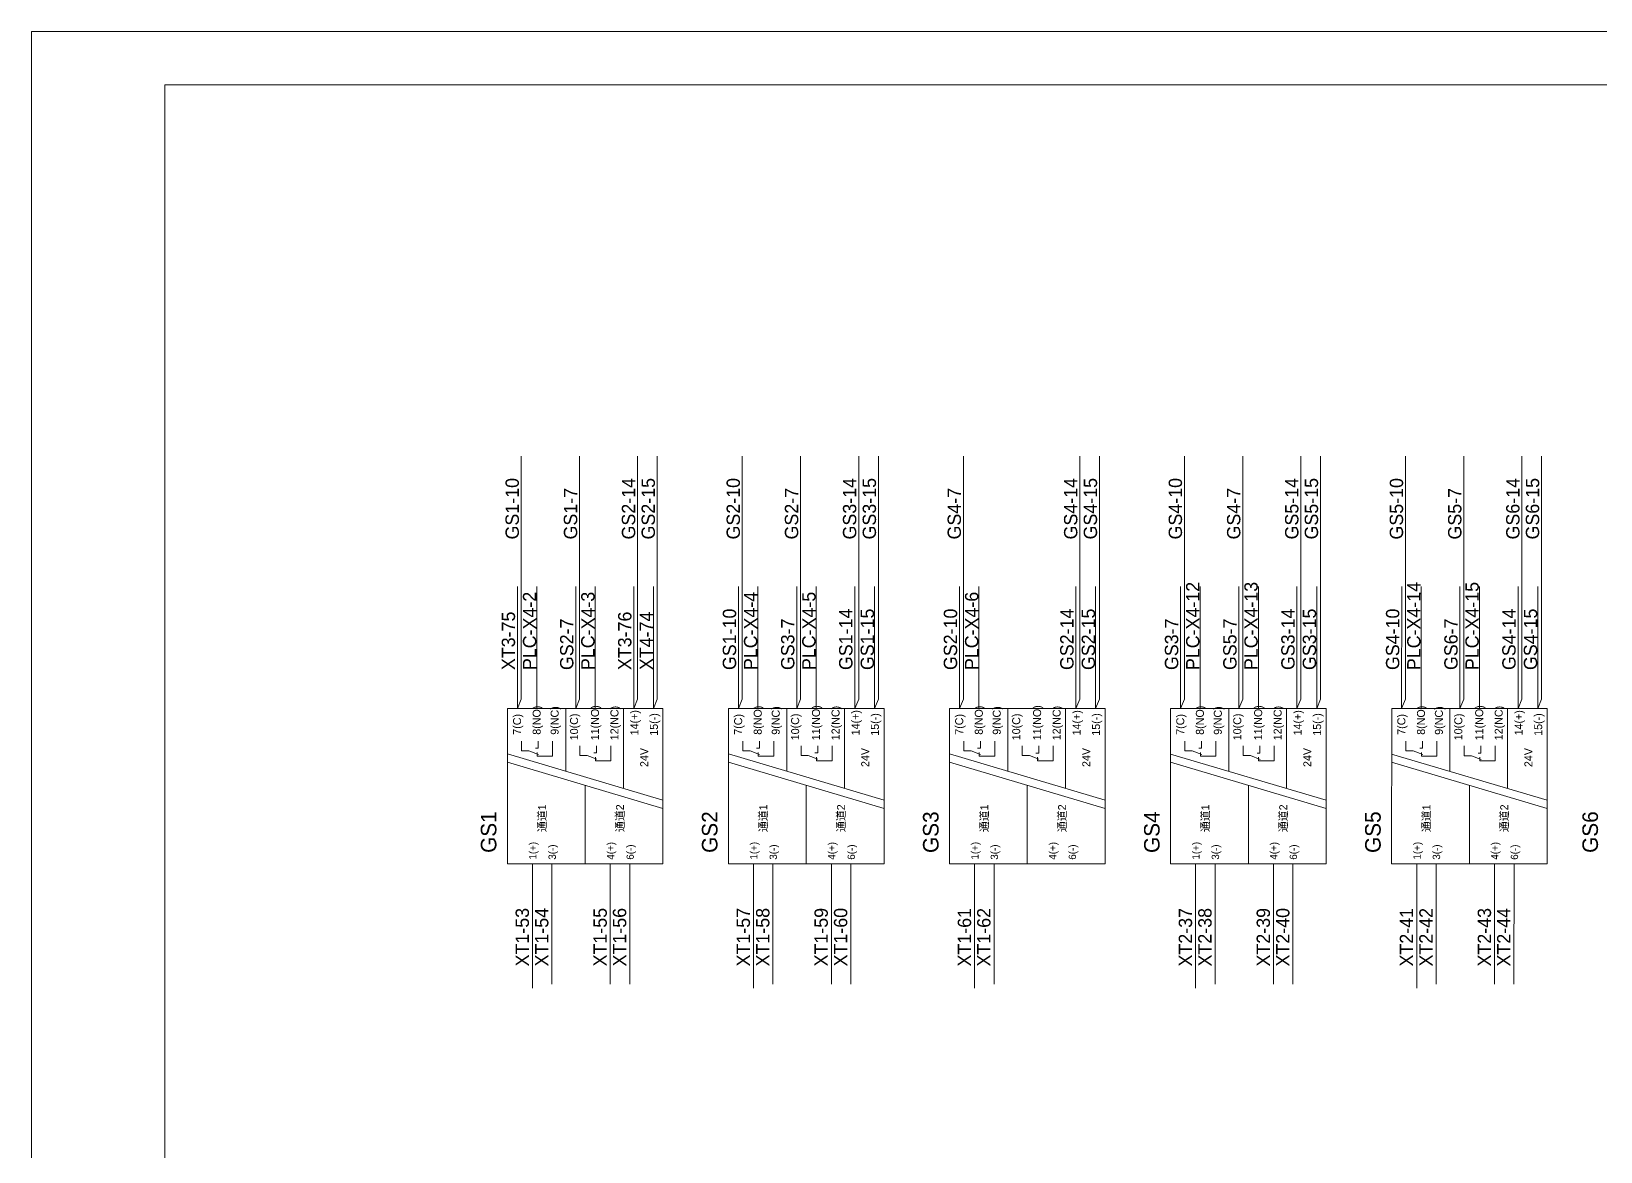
# Model space of a CAD drawing. Header units: millimetres. Extents: x 32626 to 72822, y 60047 to 123188.
# Drawn here: x 38301 to 40654, y 66081 to 67761 of the extents above; entities that cross this region are included whole.
import ezdxf
from ezdxf.enums import TextEntityAlignment as Align

# ---------------------------------------------------------------- set-up
doc = ezdxf.new("R2010")
doc.units = ezdxf.units.MM
doc.header["$LTSCALE"] = 10
for name, color, linetype, lineweight in [('1轮廓实线层', 7, 'Continuous', 18), ('2细线层', 4, 'Continuous', 18), ('图框层', 7, 'Continuous', 18)]:
    doc.layers.add(name, color=color, linetype=linetype, lineweight=lineweight)
doc.styles.add('样式 1', font='SIMYOU.TTF', dxfattribs={"width": 0.75})

msp = doc.modelspace()

# ---------------------------------------------------------------- linework, layer by layer
at = {"layer": '1轮廓实线层'}
for p, q in [((39035.3, 67123.7), (39035.3, 66759.3)), ((39122.8, 67123.7), (39122.8, 66759.3)), ((39209.9, 67123.7), (39209.9, 66759.3)), ((39239.5, 67123.7), (39239.5, 66759.3)), ((39366.9, 67123.7), (39366.9, 66759.3)), ((39366.9, 67123.7), (39366.9, 66759.3)), ((39454.4, 67123.7), (39454.4, 66759.3)), ((39541.5, 67123.7), (39541.5, 66759.3)), ((39571, 67123.7), (39571, 66759.3)), ((39698.5, 67123.7), (39698.5, 66759.3)), ((39698.5, 67123.7), (39698.5, 66759.3)), ((39873, 67123.7), (39873, 66759.2)), ((39902.6, 67123.7), (39902.6, 66759.2)), ((40030.1, 67123.7), (40030.1, 66759.2)), ((40030.1, 67123.7), (40030.1, 66759.2)), ((40117.6, 67123.7), (40117.6, 66759.2)), ((40204.6, 67123.7), (40204.6, 66759.3)), ((40234.2, 67123.7), (40234.2, 66759.3)), ((40361.7, 67123.7), (40361.7, 66759.2)), ((40361.7, 67123.6), (40361.7, 66759.2)), ((40449.1, 67123.6), (40449.1, 66759.2)), ((40536.2, 67123.7), (40536.2, 66759.3)), ((40565.8, 67123.7), (40565.8, 66759.3)), ((39029.6, 66745.3), (39029.6, 66927.8)), ((39058.8, 66745.3), (39058.8, 66927.8)), ((39117.1, 66745.3), (39117.1, 66927.8)), ((39146.3, 66745.3), (39146.3, 66927.8)), ((39204.2, 66745.3), (39204.2, 66927.8)), ((39233.7, 66745.3), (39233.7, 66927.8)), ((39361.2, 66745.3), (39361.2, 66927.8)), ((39390.4, 66745.3), (39390.4, 66927.8)), ((39448.7, 66745.3), (39448.7, 66927.8)), ((39477.8, 66745.3), (39477.8, 66927.8)), ((39535.7, 66745.3), (39535.8, 66927.8)), ((39565.3, 66745.3), (39565.3, 66927.8)), ((39692.8, 66745.3), (39692.8, 66927.8)), ((39721.9, 66745.2), (39721.9, 66927.8)), ((39867.3, 66745.2), (39867.3, 66927.8)), ((39896.9, 66745.2), (39896.9, 66927.8)), ((40024.4, 66745.2), (40024.4, 66927.8)), ((40053.5, 66745.2), (40053.5, 66927.8)), ((40111.8, 66745.2), (40111.9, 66927.8)), ((40141, 66745.2), (40141, 66927.8)), ((40198.9, 66745.3), (40198.9, 66927.8)), ((40228.5, 66745.3), (40228.5, 66927.8)), ((40355.9, 66745.2), (40356, 66927.8)), ((40385.1, 66745.2), (40385.1, 66927.8)), ((40443.4, 66745.2), (40443.4, 66927.8)), ((40472.6, 66745.2), (40472.6, 66927.8)), ((40530.5, 66745.3), (40530.5, 66927.8)), ((40560.1, 66745.3), (40560.1, 66927.8)), ((39035.3, 66759.3), (39029.6, 66745.3)), ((39122.8, 66759.3), (39117.1, 66745.3)), ((39209.9, 66759.3), (39204.2, 66745.3)), ((39239.5, 66759.3), (39233.7, 66745.3)), ((39366.9, 66759.3), (39361.2, 66745.3)), ((39454.4, 66759.3), (39448.7, 66745.3)), ((39541.5, 66759.3), (39535.7, 66745.3)), ((39571, 66759.3), (39565.3, 66745.3)), ((39698.5, 66759.3), (39692.8, 66745.3)), ((39873, 66759.2), (39867.3, 66745.2)), ((39902.6, 66759.2), (39896.9, 66745.2)), ((40030.1, 66759.2), (40024.4, 66745.2)), ((40117.6, 66759.2), (40111.8, 66745.2)), ((40204.6, 66759.3), (40198.9, 66745.3)), ((40234.2, 66759.3), (40228.5, 66745.3)), ((40361.7, 66759.2), (40355.9, 66745.2)), ((40449.1, 66759.2), (40443.4, 66745.2)), ((40536.2, 66759.3), (40530.5, 66745.3)), ((40565.8, 66759.3), (40560.1, 66745.3)), ((39014.6, 66745.3), (39014.6, 66512)), ((39014.6, 66745.3), (39247.9, 66745.3)), ((39102.1, 66650.9), (39102.1, 66745.3)), ((39188.6, 66625.1), (39188.6, 66745.3)), ((39247.9, 66745.3), (39247.9, 66512)), ((39346.2, 66745.3), (39346.2, 66512)), ((39346.2, 66745.3), (39579.5, 66745.3)), ((39433.6, 66650.9), (39433.7, 66745.3)), ((39520.2, 66625.1), (39520.2, 66745.3)), ((39579.5, 66745.3), (39579.5, 66512)), ((39677.8, 66745.2), (39677.8, 66512)), ((39677.8, 66745.2), (39911.1, 66745.2)), ((39765.2, 66650.8), (39765.2, 66745.2)), ((39851.7, 66625.1), (39851.7, 66745.2)), ((39911.1, 66745.2), (39911.1, 66512)), ((40009.4, 66745.2), (40009.4, 66512)), ((40009.4, 66745.2), (40242.6, 66745.2)), ((40096.8, 66650.8), (40096.8, 66745.2)), ((40183.3, 66625.1), (40183.3, 66745.2)), ((40242.6, 66745.2), (40242.6, 66511.9)), ((40341, 66745.2), (40340.9, 66511.9)), ((40341, 66745.2), (40574.2, 66745.2)), ((40428.4, 66650.8), (40428.4, 66745.2)), ((40514.9, 66625.1), (40514.9, 66745.2)), ((40574.2, 66745.2), (40574.2, 66511.9)), ((39036, 66696.1), (39036, 66681.5)), ((39056.7, 66685.5), (39060.9, 66685.5)), ((39060.9, 66685.5), (39060.9, 66696.1)), ((39082.4, 66696.1), (39082.4, 66673.8)), ((39123.5, 66689), (39123.5, 66674.4)), ((39148.4, 66678.4), (39148.4, 66689)), ((39169.9, 66689), (39169.9, 66666.7)), ((39169.9, 66689), (39169.9, 66666.7)), ((39367.6, 66696.1), (39367.6, 66681.5)), ((39388.3, 66685.5), (39392.5, 66685.5)), ((39392.5, 66685.5), (39392.5, 66696.1)), ((39414, 66696.1), (39414, 66673.8)), ((39455, 66689), (39455, 66674.4)), ((39480, 66678.4), (39480, 66689)), ((39501.5, 66689), (39501.5, 66666.7)), ((39501.5, 66689), (39501.5, 66666.7)), ((39699.1, 66696), (39699.1, 66681.5)), ((39719.9, 66685.4), (39724.1, 66685.4)), ((39724.1, 66685.4), (39724.1, 66696)), ((39745.6, 66696), (39745.6, 66673.8)), ((39786.6, 66688.9), (39786.6, 66674.4)), ((39811.6, 66678.3), (39811.6, 66688.9)), ((39833.1, 66688.9), (39833.1, 66666.7)), ((39833.1, 66688.9), (39833.1, 66666.7)), ((40030.7, 66696), (40030.7, 66681.5)), ((40051.5, 66685.4), (40055.7, 66685.4)), ((40055.7, 66685.4), (40055.7, 66696)), ((40077.2, 66696), (40077.2, 66673.7)), ((40118.2, 66688.9), (40118.2, 66674.4)), ((40143.2, 66678.3), (40143.2, 66688.9)), ((40164.7, 66688.9), (40164.7, 66666.6)), ((40164.7, 66688.9), (40164.7, 66666.6)), ((40362.3, 66696), (40362.3, 66681.4)), ((40383.1, 66685.4), (40387.3, 66685.4)), ((40387.3, 66685.4), (40387.3, 66696)), ((40408.8, 66696), (40408.8, 66673.7)), ((40449.8, 66688.9), (40449.8, 66674.3)), ((40474.8, 66678.3), (40474.8, 66688.9)), ((40496.2, 66688.9), (40496.2, 66666.6)), ((40496.2, 66688.9), (40496.2, 66666.6)), ((39014.6, 66676.9), (39247.9, 66607.5)), ((39014.6, 66664.5), (39247.9, 66595.1)), ((39036, 66681.5), (39046.9, 66681.5)), ((39046.9, 66681.5), (39061.2, 66676)), ((39059.2, 66673.8), (39059.2, 66679.1)), ((39082.4, 66673.8), (39059.2, 66673.8)), ((39082.4, 66673.8), (39073.3, 66673.8)), ((39123.5, 66674.4), (39134.4, 66674.4)), ((39134.4, 66674.4), (39148.7, 66668.9)), ((39144.2, 66678.4), (39148.4, 66678.4)), ((39146.7, 66666.7), (39146.7, 66672)), ((39169.9, 66666.7), (39146.7, 66666.7)), ((39169.9, 66666.7), (39160.8, 66666.7)), ((39346.2, 66676.9), (39579.5, 66607.5)), ((39346.2, 66664.5), (39579.5, 66595.1)), ((39367.6, 66681.5), (39378.5, 66681.5)), ((39378.5, 66681.5), (39392.8, 66676)), ((39390.8, 66673.8), (39390.8, 66679.1)), ((39414, 66673.8), (39390.8, 66673.8)), ((39414, 66673.8), (39404.9, 66673.8)), ((39455, 66674.4), (39465.9, 66674.4)), ((39465.9, 66674.4), (39480.3, 66668.9)), ((39475.8, 66678.4), (39480, 66678.4)), ((39478.3, 66666.7), (39478.3, 66672)), ((39501.5, 66666.7), (39478.3, 66666.7)), ((39501.5, 66666.7), (39492.4, 66666.7)), ((39677.8, 66676.9), (39911.1, 66607.5)), ((39677.8, 66664.5), (39911.1, 66595.1)), ((39699.1, 66681.5), (39710, 66681.5)), ((39710, 66681.5), (39724.4, 66676)), ((39722.4, 66673.8), (39722.4, 66679.1)), ((39745.6, 66673.8), (39722.4, 66673.8)), ((39745.6, 66673.8), (39736.5, 66673.8)), ((39786.6, 66674.4), (39797.5, 66674.4)), ((39797.5, 66674.4), (39811.9, 66668.9)), ((39807.4, 66678.3), (39811.6, 66678.3)), ((39809.9, 66666.7), (39809.9, 66672)), ((39833.1, 66666.7), (39809.9, 66666.7)), ((39833.1, 66666.7), (39824, 66666.7)), ((40009.4, 66676.8), (40242.6, 66607.4)), ((40009.4, 66664.5), (40242.6, 66595.1)), ((40030.7, 66681.5), (40041.6, 66681.5)), ((40041.6, 66681.5), (40056, 66675.9)), ((40054, 66673.7), (40054, 66679)), ((40077.2, 66673.7), (40054, 66673.7)), ((40077.2, 66673.7), (40068.1, 66673.7)), ((40118.2, 66674.4), (40129.1, 66674.4)), ((40129.1, 66674.4), (40143.5, 66668.8)), ((40139, 66678.3), (40143.2, 66678.3)), ((40141.4, 66666.6), (40141.4, 66671.9)), ((40164.7, 66666.6), (40141.4, 66666.6)), ((40164.7, 66666.6), (40155.5, 66666.6)), ((40340.9, 66676.8), (40574.2, 66607.4)), ((40340.9, 66664.5), (40574.2, 66595.1)), ((40362.3, 66681.4), (40373.2, 66681.4)), ((40373.2, 66681.4), (40387.6, 66675.9)), ((40385.5, 66673.7), (40385.5, 66679)), ((40408.8, 66673.7), (40385.5, 66673.7)), ((40408.8, 66673.7), (40399.6, 66673.7)), ((40449.8, 66674.3), (40460.7, 66674.3)), ((40460.7, 66674.3), (40475.1, 66668.8)), ((40470.5, 66678.3), (40474.8, 66678.3)), ((40473, 66666.6), (40473, 66671.9)), ((40496.2, 66666.6), (40473, 66666.6)), ((40496.2, 66666.6), (40487.1, 66666.6)), ((39131.2, 66512), (39131.3, 66629.8)), ((39462.8, 66512), (39462.8, 66629.8)), ((39794.4, 66512), (39794.4, 66629.8)), ((40126, 66511.9), (40126, 66629.8)), ((40457.6, 66511.9), (40457.6, 66629.8)), ((39014.6, 66512), (39247.9, 66512)), ((39052.2, 66512), (39052.2, 66325.8)), ((39081.4, 66512), (39081.3, 66331.5)), ((39169, 66512), (39168.9, 66331.5)), ((39198.1, 66512), (39198.1, 66331.5)), ((39346.2, 66512), (39579.5, 66512)), ((39383.8, 66512), (39383.8, 66325.8)), ((39412.9, 66512), (39412.9, 66331.5)), ((39500.5, 66512), (39500.5, 66331.5)), ((39529.7, 66512), (39529.7, 66331.5)), ((39677.8, 66512), (39911.1, 66512)), ((39715.4, 66512), (39715.4, 66325.7)), ((39744.5, 66512), (39744.5, 66331.5)), ((40009.4, 66512), (40242.6, 66511.9)), ((40046.9, 66512), (40046.9, 66325.7)), ((40076.1, 66511.9), (40076.1, 66331.5)), ((40163.7, 66511.9), (40163.7, 66331.5)), ((40192.9, 66511.9), (40192.9, 66331.5)), ((40340.9, 66511.9), (40574.2, 66511.9)), ((40378.5, 66511.9), (40378.5, 66325.7)), ((40407.7, 66511.9), (40407.7, 66331.5)), ((40495.3, 66511.9), (40495.3, 66331.5)), ((40524.5, 66511.9), (40524.4, 66331.5))]:
    msp.add_line(p, q, dxfattribs=at)
at = {"layer": '2细线层'}
for p in [(38300.6, 64400.5), (43052.6, 67760.5)]:
    msp.add_line(p, (38300.6, 67760.5), dxfattribs=at)
at = {"layer": '图框层'}
for p in [(38500.6, 64480.5), (42972.6, 67680.5)]:
    msp.add_line(p, (38500.6, 67680.5), dxfattribs=at)

# ---------------------------------------------------------------- texts
at = {"layer": '1轮廓实线层', "style": '样式 1'}
for s, height, p in [('GS1-10', 20, (39031.8, 66998.6)), ('GS2-14', 20, (39206.3, 66998.6)), ('GS2-15', 20, (39235.9, 66998.6)), ('GS2-10', 20, (39363.4, 66998.6)), ('GS3-14', 20, (39537.9, 66998.6)), ('GS3-15', 20, (39567.5, 66998.6)), ('GS4-14', 20, (39869.5, 66998.6)), ('GS4-15', 20, (39899.1, 66998.6)), ('GS4-10', 20, (40026.5, 66998.6)), ('GS5-14', 20, (40201.1, 66998.6)), ('GS5-15', 20, (40230.6, 66998.6)), ('GS5-10', 20, (40358.1, 66998.5)), ('GS6-14', 20, (40532.7, 66998.6)), ('GS6-15', 20, (40562.2, 66998.6)), ('GS1-7', 20, (39119.3, 66998.6)), ('GS2-7', 20, (39450.8, 66998.6)), ('GS4-7', 20, (39694.9, 66998.6)), ('GS4-7', 20, (40114, 66998.6)), ('GS5-7', 20, (40445.6, 66998.5)), ('PLC-X4-2', 20, (39057.9, 66802.7)), ('PLC-X4-3', 20, (39145.3, 66802.7)), ('PLC-X4-4', 20, (39389.4, 66802.7)), ('PLC-X4-5', 20, (39476.8, 66802.7)), ('PLC-X4-6', 20, (39721, 66802.7)), ('PLC-X4-12', 20, (40052.6, 66802.7)), ('PLC-X4-13', 20, (40140, 66802.7)), ('PLC-X4-14', 20, (40384.2, 66802.6)), ('PLC-X4-15', 20, (40471.6, 66802.6)), ('GS1-10', 20, (39357.7, 66802.7)), ('GS1-14', 20, (39532.2, 66802.7)), ('GS1-15', 20, (39564.5, 66802.7)), ('GS2-10', 20, (39689.2, 66802.7)), ('GS2-14', 20, (39863.8, 66802.7)), ('GS2-15', 20, (39896, 66802.7)), ('GS3-14', 20, (40195.4, 66802.7)), ('GS3-15', 20, (40227.6, 66802.7)), ('GS4-10', 20, (40352.4, 66802.7)), ('GS4-14', 20, (40526.9, 66802.7)), ('GS4-15', 20, (40559.2, 66802.7)), ('XT3-75', 20, (39026.1, 66802.7)), ('GS2-7', 20, (39113.6, 66802.7)), ('XT3-76', 20, (39200.6, 66802.7)), ('XT4-74', 20, (39232.9, 66802.7)), ('GS3-7', 20, (39445.1, 66802.7)), ('GS3-7', 20, (40020.8, 66802.7)), ('GS5-7', 20, (40108.3, 66802.7)), ('GS6-7', 20, (40439.9, 66802.7)), ('7(C)', 12, (39035.1, 66705.7)), ('8(NO)', 12, (39064.5, 66705.7)), ('9(NC)', 12, (39091.5, 66705.7)), ('10(C)', 12, (39120.6, 66697.4)), ('11(NO)', 12, (39152, 66697.4)), ('12(NC)', 12, (39181.2, 66697.4)), ('14(+)', 12, (39211.2, 66704.8)), ('15(-)', 12, (39240.3, 66704.2)), ('7(C)', 12, (39366.7, 66705.7)), ('8(NO)', 12, (39396.1, 66705.7)), ('9(NC)', 12, (39423.1, 66705.7)), ('10(C)', 12, (39452.2, 66697.4)), ('11(NO)', 12, (39483.5, 66697.4)), ('12(NC)', 12, (39512.8, 66697.4)), ('14(+)', 12, (39542.8, 66704.8)), ('15(-)', 12, (39571.9, 66704.2)), ('7(C)', 12, (39698.3, 66705.7)), ('8(NO)', 12, (39727.7, 66705.7)), ('9(NC)', 12, (39754.6, 66705.7)), ('10(C)', 12, (39783.8, 66697.4)), ('11(NO)', 12, (39815.1, 66697.4)), ('12(NC)', 12, (39844.4, 66697.4)), ('14(+)', 12, (39874.4, 66704.7)), ('15(-)', 12, (39903.5, 66704.2)), ('7(C)', 12, (40029.9, 66705.6)), ('8(NO)', 12, (40059.3, 66705.6)), ('9(NC)', 12, (40086.2, 66705.6)), ('10(C)', 12, (40115.4, 66697.4)), ('11(NO)', 12, (40146.7, 66697.4)), ('12(NC)', 12, (40175.9, 66697.4)), ('14(+)', 12, (40205.9, 66704.7)), ('15(-)', 12, (40235.1, 66704.2)), ('7(C)', 12, (40361.5, 66705.6)), ('8(NO)', 12, (40390.9, 66705.6)), ('9(NC)', 12, (40417.8, 66705.6)), ('10(C)', 12, (40446.9, 66697.4)), ('11(NO)', 12, (40478.3, 66697.4)), ('12(NC)', 12, (40507.5, 66697.4)), ('14(+)', 12, (40537.5, 66704.7)), ('15(-)', 12, (40566.7, 66704.1)), ('24V', 12, (39225.8, 66657.3)), ('24V', 12, (39557.3, 66657.3)), ('24V', 12, (39888.9, 66657.3)), ('24V', 12, (40220.5, 66657.3)), ('24V', 12, (40552.1, 66657.2)), ('通道1', 12, (39072.7, 66559.7)), ('通道2', 12, (39189.5, 66559.7)), ('通道1', 12, (39404.3, 66559.7)), ('通道2', 12, (39521.1, 66559.7)), ('通道1', 12, (39735.9, 66559.6)), ('通道2', 12, (39852.7, 66559.6)), ('通道1', 12, (40067.5, 66559.6)), ('通道2', 12, (40184.3, 66559.6)), ('通道1', 12, (40399.1, 66559.6)), ('通道2', 12, (40515.8, 66559.6)), ('1(+)', 11, (39058.2, 66518.5)), ('4(+)', 11, (39174.9, 66518.3)), ('1(+)', 11, (39389.7, 66518.5)), ('4(+)', 11, (39506.5, 66518.3)), ('1(+)', 11, (39721.3, 66518.5)), ('4(+)', 11, (39838, 66518.3)), ('1(+)', 11, (40052.9, 66518.5)), ('4(+)', 11, (40169.6, 66518.3)), ('1(+)', 11, (40384.5, 66518.5)), ('4(+)', 11, (40501.2, 66518.3)), ('3(-)', 11, (39087.3, 66518.3)), ('6(-)', 11, (39204.3, 66518.3)), ('3(-)', 11, (39418.9, 66518.3)), ('6(-)', 11, (39535.9, 66518.3)), ('3(-)', 11, (39750.5, 66518.3)), ('6(-)', 11, (39867.5, 66518.3)), ('3(-)', 11, (40082.1, 66518.3)), ('6(-)', 11, (40199, 66518.3)), ('3(-)', 11, (40413.6, 66518.3)), ('6(-)', 11, (40530.6, 66518.2)), ('XT1-53', 20, (39046.9, 66358.3)), ('XT1-54', 20, (39076.1, 66358.3)), ('XT1-55', 20, (39163.7, 66358.3)), ('XT1-56', 20, (39192.8, 66358.3)), ('XT1-57', 20, (39378.5, 66358.3)), ('XT1-58', 20, (39407.6, 66358.3)), ('XT1-59', 20, (39495.2, 66358.3)), ('XT1-60', 20, (39524.4, 66358.3)), ('XT1-61', 20, (39710.1, 66358.2)), ('XT1-62', 20, (39739.2, 66358.2)), ('XT2-37', 20, (40041.6, 66358.2)), ('XT2-38', 20, (40070.8, 66358.2)), ('XT2-39', 20, (40158.4, 66358.2)), ('XT2-40', 20, (40187.6, 66358.2)), ('XT2-41', 20, (40373.2, 66358.2)), ('XT2-42', 20, (40402.4, 66358.2)), ('XT2-43', 20, (40490, 66358.2)), ('XT2-44', 20, (40519.1, 66358.2))]:
    msp.add_text(s, height=height, rotation=89.9971, dxfattribs=at).set_placement(p)
for s, p in [('GS1', (38998.1, 66559.7)), ('GS2', (39329.7, 66559.7)), ('GS3', (39661.3, 66559.6)), ('GS4', (39992.9, 66559.6)), ('GS5', (40324.5, 66559.6)), ('GS6', (40650.4, 66559.7))]:
    msp.add_text(s, height=23.33, rotation=89.9971, dxfattribs=at).set_placement(p, align=Align.CENTER)

doc.saveas('drawing.dxf')
